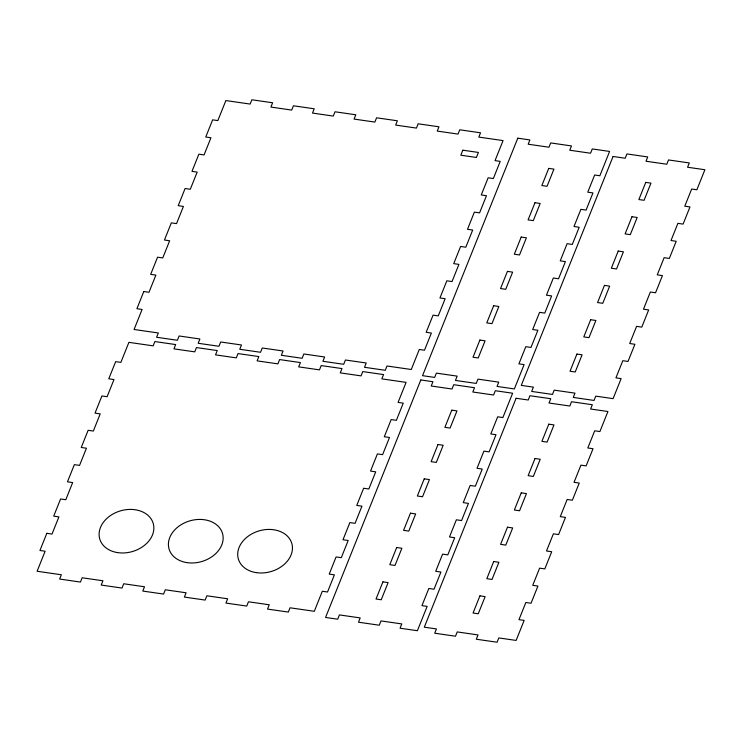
<?xml version="1.0" encoding="UTF-8"?>
<svg xmlns="http://www.w3.org/2000/svg" width="742" height="742" viewBox="0 0 742 742"><rect width="100%" height="100%" fill="white"/><g stroke="black" fill="none" stroke-linecap="round" stroke-linejoin="round"><path stroke-width="1.11" d="M46.82 533.312L39.938 550.481L45.132 551.232L37.1 571.266L61.354 574.762L59.629 579.057L80.424 582.062L82.149 577.768L102.934 580.773L101.209 585.058L122.003 588.063L123.719 583.769L144.514 586.774L142.789 591.068L163.583 594.064L165.299 589.779L186.094 592.775L184.368 597.069L205.163 600.074L206.879 595.78L227.673 598.785L225.948 603.07L246.743 606.075L248.459 601.781L269.253 604.786L267.528 609.08L288.323 612.076L290.039 607.791L314.293 611.287L322.325 591.263L327.528 592.014L334.41 574.846L329.216 574.095L336.098 556.927L341.292 557.678L348.183 540.501L342.98 539.759L349.872 522.591L355.066 523.333L361.948 506.165L356.754 505.423L363.636 488.245L368.839 488.997L375.721 471.829L370.527 471.077L377.409 453.909L382.603 454.661L389.494 437.492L384.291 436.741L391.182 419.573L396.376 420.324L403.268 403.156L398.064 402.405L406.097 382.38L381.842 378.874L383.568 374.58L362.773 371.584L361.057 375.879L340.263 372.874L341.988 368.579L321.193 365.574L319.477 369.868L298.683 366.873L300.408 362.578L279.613 359.573L277.898 363.868L257.103 360.862L258.828 356.577L238.043 353.572L236.318 357.867L215.532 354.862L217.248 350.567L196.463 347.571L194.738 351.856L173.953 348.861L175.668 344.566L154.883 341.561L153.158 345.855L128.904 342.35L120.872 362.384L115.678 361.632L108.786 378.8L113.99 379.552L107.098 396.72L101.904 395.968L95.022 413.136L100.216 413.888L93.334 431.056L88.131 430.304L81.249 447.472L86.443 448.224L79.561 465.392L74.358 464.64L67.476 481.808L72.67 482.56L65.788 499.728L60.594 498.976L53.702 516.144L58.906 516.896L52.014 534.064L46.82 533.312M143.79 291.532L136.908 308.7L142.102 309.451L134.07 329.476L158.324 332.982L156.599 337.267L177.394 340.272L179.11 335.978L199.904 338.983L198.179 343.277L218.973 346.273L220.689 341.988L241.484 344.984L239.759 349.278L260.553 352.283L262.269 347.989L283.064 350.994L281.339 355.279L302.133 358.284L303.849 353.99L324.644 356.995L322.918 361.289L343.704 364.285L345.429 360L366.223 362.996L364.498 367.29L385.284 370.295L387.009 366.001L411.263 369.507L419.295 349.473L424.489 350.224L431.38 333.056L426.177 332.305L433.068 315.137L438.262 315.888L445.154 298.72L439.95 297.969L446.842 280.801L452.036 281.552L458.918 264.384L453.724 263.633L460.606 246.465L465.809 247.216L472.691 230.048L467.497 229.297L474.379 212.129L479.573 212.88L486.464 195.712L481.261 194.96L488.153 177.792L493.347 178.544L500.229 161.376L495.035 160.624L503.067 140.59L478.813 137.094L480.538 132.799L459.743 129.794L458.027 134.089L437.233 131.084L438.958 126.799L418.163 123.793L416.447 128.088L395.653 125.083L397.378 120.788L376.584 117.793L374.868 122.078L354.073 119.082L355.798 114.787L335.004 111.782L333.288 116.077L312.493 113.072L314.218 108.786L293.424 105.781L291.708 110.076L270.913 107.071L272.639 102.776L251.853 99.78L250.128 104.066L225.874 100.569L217.842 120.594L212.639 119.842L205.757 137.01L210.951 137.762L204.069 154.93L198.875 154.178L191.983 171.346L197.186 172.098L190.295 189.266L185.101 188.514L178.219 205.682L183.413 206.434L176.531 223.602L171.328 222.86L164.446 240.028L169.64 240.77L162.758 257.938L157.564 257.196L150.672 274.364L155.876 275.115L148.984 292.283L143.79 291.532M462.813 150.19L460.81 155.199L476.401 157.452L478.404 152.444L462.813 150.19M420.816 379.96L325.571 617.455L337.693 619.208L339.419 614.914L360.204 617.919L358.488 622.213L379.273 625.209L380.998 620.924L401.784 623.92L400.059 628.214L417.384 630.719L427.142 606.39L421.948 605.648L428.83 588.48L434.024 589.222L440.915 572.054L435.712 571.303L442.603 554.135L447.797 554.886L454.679 537.718L449.485 536.967L456.367 519.799L461.57 520.55L468.452 503.382L463.258 502.631L470.14 485.463L475.344 486.214L482.226 469.046L477.023 468.295L483.914 451.127L489.108 451.878L495.999 434.71L490.796 433.959L497.687 416.791L502.881 417.542L512.639 393.223L495.313 390.719L493.588 395.013L472.802 392.008L474.518 387.714L453.733 384.718L452.008 389.012L431.223 386.007L432.938 381.713L420.816 379.96M517.786 138.179L422.532 375.675L434.664 377.418L436.379 373.133L457.174 376.129L455.449 380.423L476.243 383.428L477.959 379.134L498.754 382.139L497.029 386.424L514.354 388.929L524.112 364.61L518.908 363.858L525.8 346.69L530.994 347.442L537.885 330.273L532.682 329.522L539.573 312.354L544.767 313.105L551.649 295.937L546.455 295.186L553.337 278.018L558.541 278.769L565.423 261.601L560.229 260.85L567.111 243.682L572.305 244.433L579.196 227.265L573.993 226.514L580.884 209.346L586.078 210.097L592.96 192.929L587.766 192.178L594.648 175.01L599.851 175.761L609.599 151.433L592.283 148.938L590.558 153.223L569.763 150.227L571.488 145.933L550.703 142.928L548.978 147.222L528.193 144.217L529.909 139.932L517.786 138.179M382.918 581.849L376.036 599.017L381.23 599.768L388.112 582.6L382.918 581.849M396.692 547.513L389.8 564.681L395.004 565.432L401.886 548.264L396.692 547.513M410.465 513.176L403.574 530.344L408.777 531.096L415.659 513.928L410.465 513.176M424.229 478.84L417.347 496.008L422.541 496.76L429.433 479.592L424.229 478.84M438.003 444.504L431.121 461.672L436.315 462.414L443.197 445.246L438.003 444.504M451.776 410.159L444.885 427.336L450.088 428.078L456.97 410.91L451.776 410.159M479.888 340.059L473.006 357.227L478.2 357.978L485.082 340.81L479.888 340.059M493.662 305.723L486.771 322.891L491.974 323.642L498.856 306.474L493.662 305.723M507.426 271.387L500.544 288.555L505.738 289.306L512.629 272.138L507.426 271.387M521.199 237.05L514.317 254.218L519.511 254.97L526.393 237.802L521.199 237.05M534.973 202.714L528.081 219.882L533.285 220.634L540.167 203.466L534.973 202.714M548.737 168.378L541.855 185.546L547.049 186.298L553.94 169.13L548.737 168.378M516.107 398.268L424.303 627.176L436.435 628.928L434.71 633.214L455.505 636.219L457.22 631.924L478.015 634.929L476.29 639.224L497.084 642.22L498.8 637.934L516.126 640.429L524.158 620.405L518.964 619.653L525.846 602.485L531.049 603.237L537.931 586.069L532.737 585.317L539.619 568.149L544.813 568.901L551.705 551.733L546.502 550.981L553.393 533.813L558.587 534.565L565.469 517.397L560.275 516.645L567.157 499.477L572.36 500.229L579.242 483.061L574.048 482.309L580.93 465.141L586.124 465.893L593.016 448.725L587.812 447.973L594.704 430.805L599.898 431.556L607.93 411.522L590.604 409.018L592.329 404.733L571.535 401.728L569.819 406.022L549.024 403.017L550.749 398.723L529.955 395.727L528.239 400.012L516.107 398.268M613.077 156.479L521.274 385.386L533.405 387.138L531.68 391.433L552.475 394.429L554.191 390.144L574.985 393.139L573.26 397.434L594.045 400.439L595.77 396.145L613.096 398.649L621.128 378.615L615.934 377.863L622.816 360.695L628.01 361.447L634.902 344.279L629.698 343.527L636.59 326.359L641.784 327.111L648.666 309.943L643.472 309.191L650.354 292.023L655.557 292.775L662.439 275.607L657.245 274.855L664.127 257.687L669.33 258.439L676.212 241.271L671.009 240.519L677.9 223.351L683.094 224.103L689.986 206.935L684.783 206.183L691.674 189.015L696.868 189.766L704.9 169.732L687.574 167.238L689.299 162.943L668.505 159.938L666.789 164.232L645.994 161.227L647.72 156.942L626.925 153.937L625.209 158.231L613.077 156.479M479.935 595.854L473.053 613.022L478.247 613.773L485.138 596.605L479.935 595.854M493.708 561.518L486.826 578.686L492.02 579.437L498.902 562.269L493.708 561.518M507.482 527.182L500.59 544.35L505.794 545.101L512.676 527.933L507.482 527.182M521.246 492.846L514.364 510.014L519.558 510.765L526.449 493.597L521.246 492.846M535.019 458.51L528.137 475.678L533.331 476.429L540.213 459.261L535.019 458.51M548.792 424.174L541.901 441.342L547.104 442.093L553.986 424.925L548.792 424.174M576.905 354.073L570.023 371.241L575.217 371.983L582.099 354.815L576.905 354.073M590.678 319.728L583.787 336.905L588.99 337.647L595.872 320.479L590.678 319.728M604.452 285.392L597.56 302.56L602.764 303.311L609.646 286.143L604.452 285.392M618.216 251.056L611.334 268.224L616.528 268.975L623.419 251.807L618.216 251.056M631.989 216.72L625.107 233.888L630.301 234.639L637.183 217.471L631.989 216.72M645.763 182.384L638.871 199.552L644.075 200.303L650.957 183.135L645.763 182.384M186.557 562.566A27.834 21.193 -16.2 0 0 222.711 534.212A27.834 21.193 -16.2 0 0 178.071 526.829A27.834 21.193 -16.2 0 0 186.557 562.566M117.255 552.558A27.834 21.193 -16.2 0 0 153.418 524.204A27.834 21.193 -16.2 0 0 108.768 516.822A27.834 21.193 -16.2 0 0 117.255 552.558M255.86 572.574A27.834 21.193 -16.2 0 0 292.014 544.22A27.834 21.193 -16.2 0 0 247.364 536.837A27.834 21.193 -16.2 0 0 255.86 572.574"/></g></svg>
